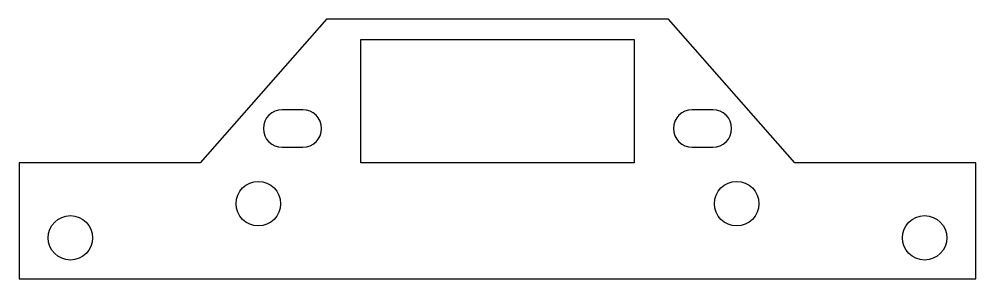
# Model space of a CAD drawing. Extents: x 30 to 170, y -17 to 21.
import ezdxf

# ---------------------------------------------------------------- set-up
doc = ezdxf.new("R2010")
doc.units = 0
doc.layers.get('0').update_dxf_attribs({"linetype": 'continuous'})

# ---------------------------------------------------------------- blocks, each defined once
blk = doc.blocks.new('SKETCH022')
at = {"color": 7}
for points in [[(30, -17), (170, -17), (170, 0), (143.52, 0), (125, 21), (75, 21), (56.48, 0), (30, 0)], [(80, 18), (120, 18), (120, 0), (80, 0)]]:
    blk.add_lwpolyline(points, close=True, dxfattribs=at)
for points in [[(68.5, 7.75, 1), (68.5, 2.25), (71.5, 2.25, 1), (71.5, 7.75), (68.5, 7.75)], [(128.5, 7.75, 1), (128.5, 2.25), (131.5, 2.25, 1), (131.5, 7.75), (128.5, 7.75)]]:
    blk.add_lwpolyline(points, format="xyb", dxfattribs=at)
for centre in [(65, -6), (135, -6), (37.5, -11), (162.5, -11)]:
    blk.add_circle(centre, 3.25, dxfattribs=at)

msp = doc.modelspace()

# ---------------------------------------------------------------- block references
at = {"color": 7}
msp.add_blockref('SKETCH022', (0, 0), dxfattribs=at)

doc.saveas('drawing.dxf')
